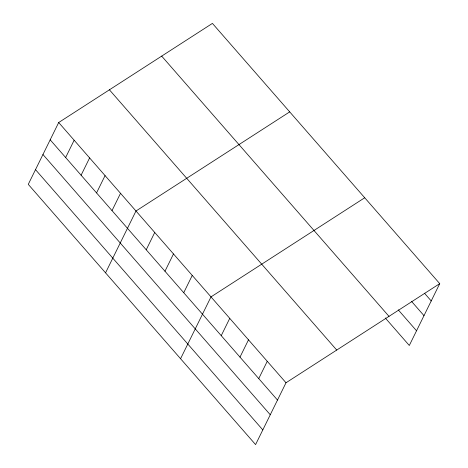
<?xml version="1.0" encoding="UTF-8"?>
<svg xmlns="http://www.w3.org/2000/svg" width="468" height="468" viewBox="0 0 468 468"><rect width="100%" height="100%" fill="white"/><g stroke="black" fill="none" stroke-linecap="round" stroke-linejoin="round"><path stroke-width="0.7" d="M58.693 122.522L28.267 184.357L255.581 444.6L286.006 382.765L439.733 283.643L212.419 23.4L58.693 122.522L286.006 382.765M65.643 157.517L74.155 140.219M81.099 175.213L89.61 157.915M96.554 192.91L105.066 175.611M112.016 210.606L120.522 193.307M105.557 272.838L135.983 211.004L289.704 111.881M146.227 249.772L154.732 232.479M164.976 271.241L173.488 253.948M183.731 292.711L192.243 275.418M180.566 358.722L210.992 296.887L364.718 197.765M221.235 335.65L229.747 318.357M239.99 357.125L248.502 339.826M258.745 378.594L267.251 361.296M439.733 283.643L409.307 345.478L385.263 317.953M424.488 293.231L431.221 300.942M411.483 301.322L423.99 315.637M398.262 309.857L416.538 330.782M161.688 56.113L389.002 316.356M109.424 89.815L336.738 350.058M50.187 139.821L277.495 400.064M42.951 154.516L270.264 414.759M35.504 169.656L262.811 429.905"/></g></svg>
